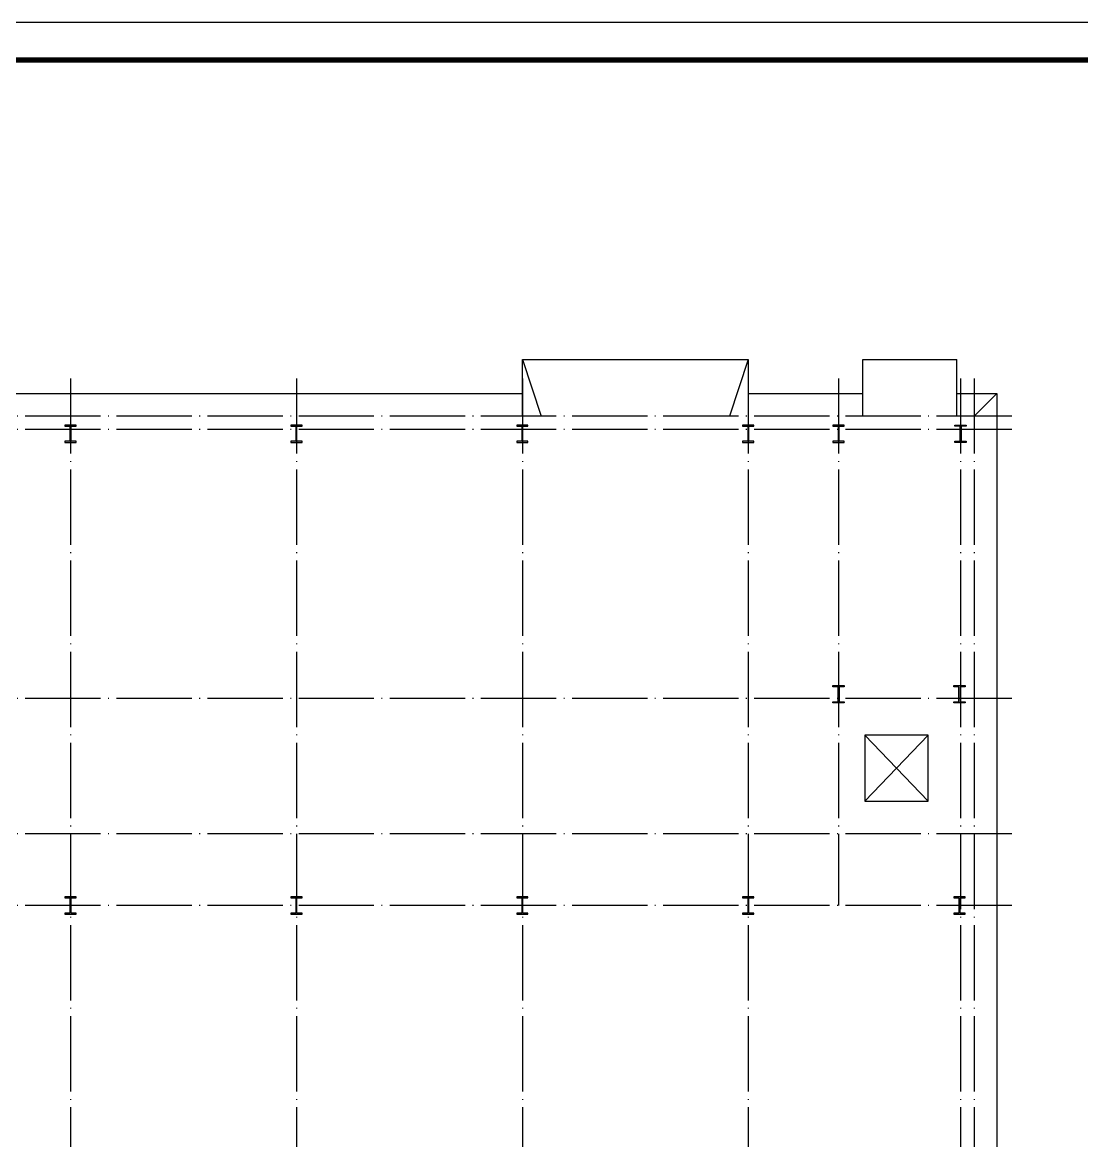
# Model space of a CAD drawing. Extents: x -248860 to 1018944, y -1060852 to 188626.
# Drawn here: x 1778 to 29910, y 48753 to 78453 of the extents above; entities that cross this region are included whole.
import ezdxf

# ---------------------------------------------------------------- set-up
doc = ezdxf.new("R2010")
doc.units = 0
doc.header["$LTSCALE"] = 1000
doc.header["$MEASUREMENT"] = 0
doc.linetypes.add('DOTE', pattern=[2.42, 2, -0.2, 0.02, -0.2])
doc.layers.get('0').update_dxf_attribs({"linetype": 'CONTINUOUS'})
for name, color, linetype in [('DOTE', 253, 'DOTE'), ('WALL', 6, 'CONTINUOUS'), ('勒脚', 50, 'CONTINUOUS'), ('图框', 4, 'CONTINUOUS'), ('立面图', 40, 'CONTINUOUS')]:
    doc.layers.add(name, color=color, linetype=linetype)

# ---------------------------------------------------------------- blocks, each defined once
blk = doc.blocks.new('jhyfty')
at = {"layer": '图框'}
blk.add_lwpolyline([(650751, 105710), (776851, 105710), (776851, 165110), (650751, 165110)], close=True, dxfattribs=at)
at = {"layer": '图框', "const_width": 140}
blk.add_lwpolyline([(653251, 164110), (775851, 164110), (775851, 106710), (653251, 106710)], close=True, dxfattribs=at)
blk = doc.blocks.new('钢柱')
blk.add_hatch(color=256).paths.add_polyline_path([(4275, 9436), (4140, 9436), (4140, 9466), (4440, 9466), (4440, 9436), (4305, 9436), (4305, 9036), (4440, 9036), (4440, 9006), (4140, 9006), (4140, 9036), (4275, 9036)])
blk.add_lwpolyline([(4275, 9436), (4140, 9436), (4140, 9466), (4440, 9466), (4440, 9436), (4305, 9436), (4305, 9036), (4440, 9036), (4440, 9006), (4140, 9006), (4140, 9036), (4275, 9036), (4275, 9436), (4140, 9436)])

msp = doc.modelspace()

# ---------------------------------------------------------------- linework, layer by layer
for p, q in [((25836.6, 59523.3), (24152.2, 57769.3)), ((24152.2, 59523.3), (25836.6, 57769.3))]:
    msp.add_line(p, q)
msp.add_lwpolyline([(25836.6, 59523.3), (24152.2, 59523.3), (24152.2, 57769.3), (25836.6, 57769.3)], close=True)
at = {"layer": 'DOTE', "linetype": 'DOTE'}
for p, q in [((3056.1, 68998.5), (3056.1, 27998.5)), ((9056.1, 68998.5), (9056.1, 27998.5)), ((15056.1, 68998.5), (15056.1, 27998.5)), ((21056.1, 68998.5), (21056.1, 27998.5)), ((23456.1, 68998.5), (23456.1, 54998.5)), ((26696.1, 68998.5), (26696.1, 27998.5)), ((27056.1, 68998.5), (27056.1, 27998.5)), ((28056.1, 67998.5), (-51943.9, 67998.5)), ((28056.1, 67638.5), (-51943.9, 67638.5)), ((28056.1, 60498.5), (-51943.9, 60498.5)), ((28056.1, 56898.5), (-51943.9, 56898.5)), ((28056.1, 54998.5), (-51943.9, 54998.5))]:
    msp.add_line(p, q, dxfattribs=at)
at = {"layer": '勒脚'}
for p, q in [((15056.1, 69498.5), (21056.1, 69498.5)), ((15056.1, 67998.5), (15056.1, 69498.5)), ((15056.1, 69498.5), (18056.1, 69498.5)), ((24096.1, 67998.5), (24096.1, 69498.5)), ((24096.1, 69498.5), (26596.1, 69498.5)), ((26596.1, 67998.5), (26596.1, 69498.5)), ((-8943.9, 68598.5), (15056.1, 68598.5)), ((21056.1, 68598.5), (24096.1, 68598.5)), ((26596.1, 68598.5), (27656.1, 68598.5)), ((27056.1, 67998.5), (27656.1, 68598.5)), ((27656.1, 68598.5), (27656.1, 38498.5))]:
    msp.add_line(p, q, dxfattribs=at)
at = {"layer": '立面图'}
for p, q in [((15056.1, 69498.5), (15556.1, 67998.5)), ((21056.1, 69498.5), (20556.1, 67998.5)), ((21056.1, 69498.5), (21056.1, 67998.5))]:
    msp.add_line(p, q, dxfattribs=at)

# ---------------------------------------------------------------- block references
at = {"xscale": -1, "rotation": 180}
for p in [(-1233.6, 76764.8), (4766.4, 76764.8), (10766.4, 76764.8), (16766.4, 76764.8), (19166.4, 76764.8), (-1233.6, 64234.8), (4766.4, 64234.8), (10766.4, 64234.8), (16766.4, 64234.8), (22376.4, 64234.8)]:
    msp.add_blockref('钢柱', p, dxfattribs=at)
at = {"rotation": 180}
for p in [(30985.9, 76764.8), (27745.9, 69844.8), (30955.9, 69844.8)]:
    msp.add_blockref('钢柱', p, dxfattribs=at)
at = {"layer": 'WALL'}
msp.add_blockref('jhyfty', (-718809.5, -86656.8), dxfattribs=at)

doc.saveas('drawing.dxf')
